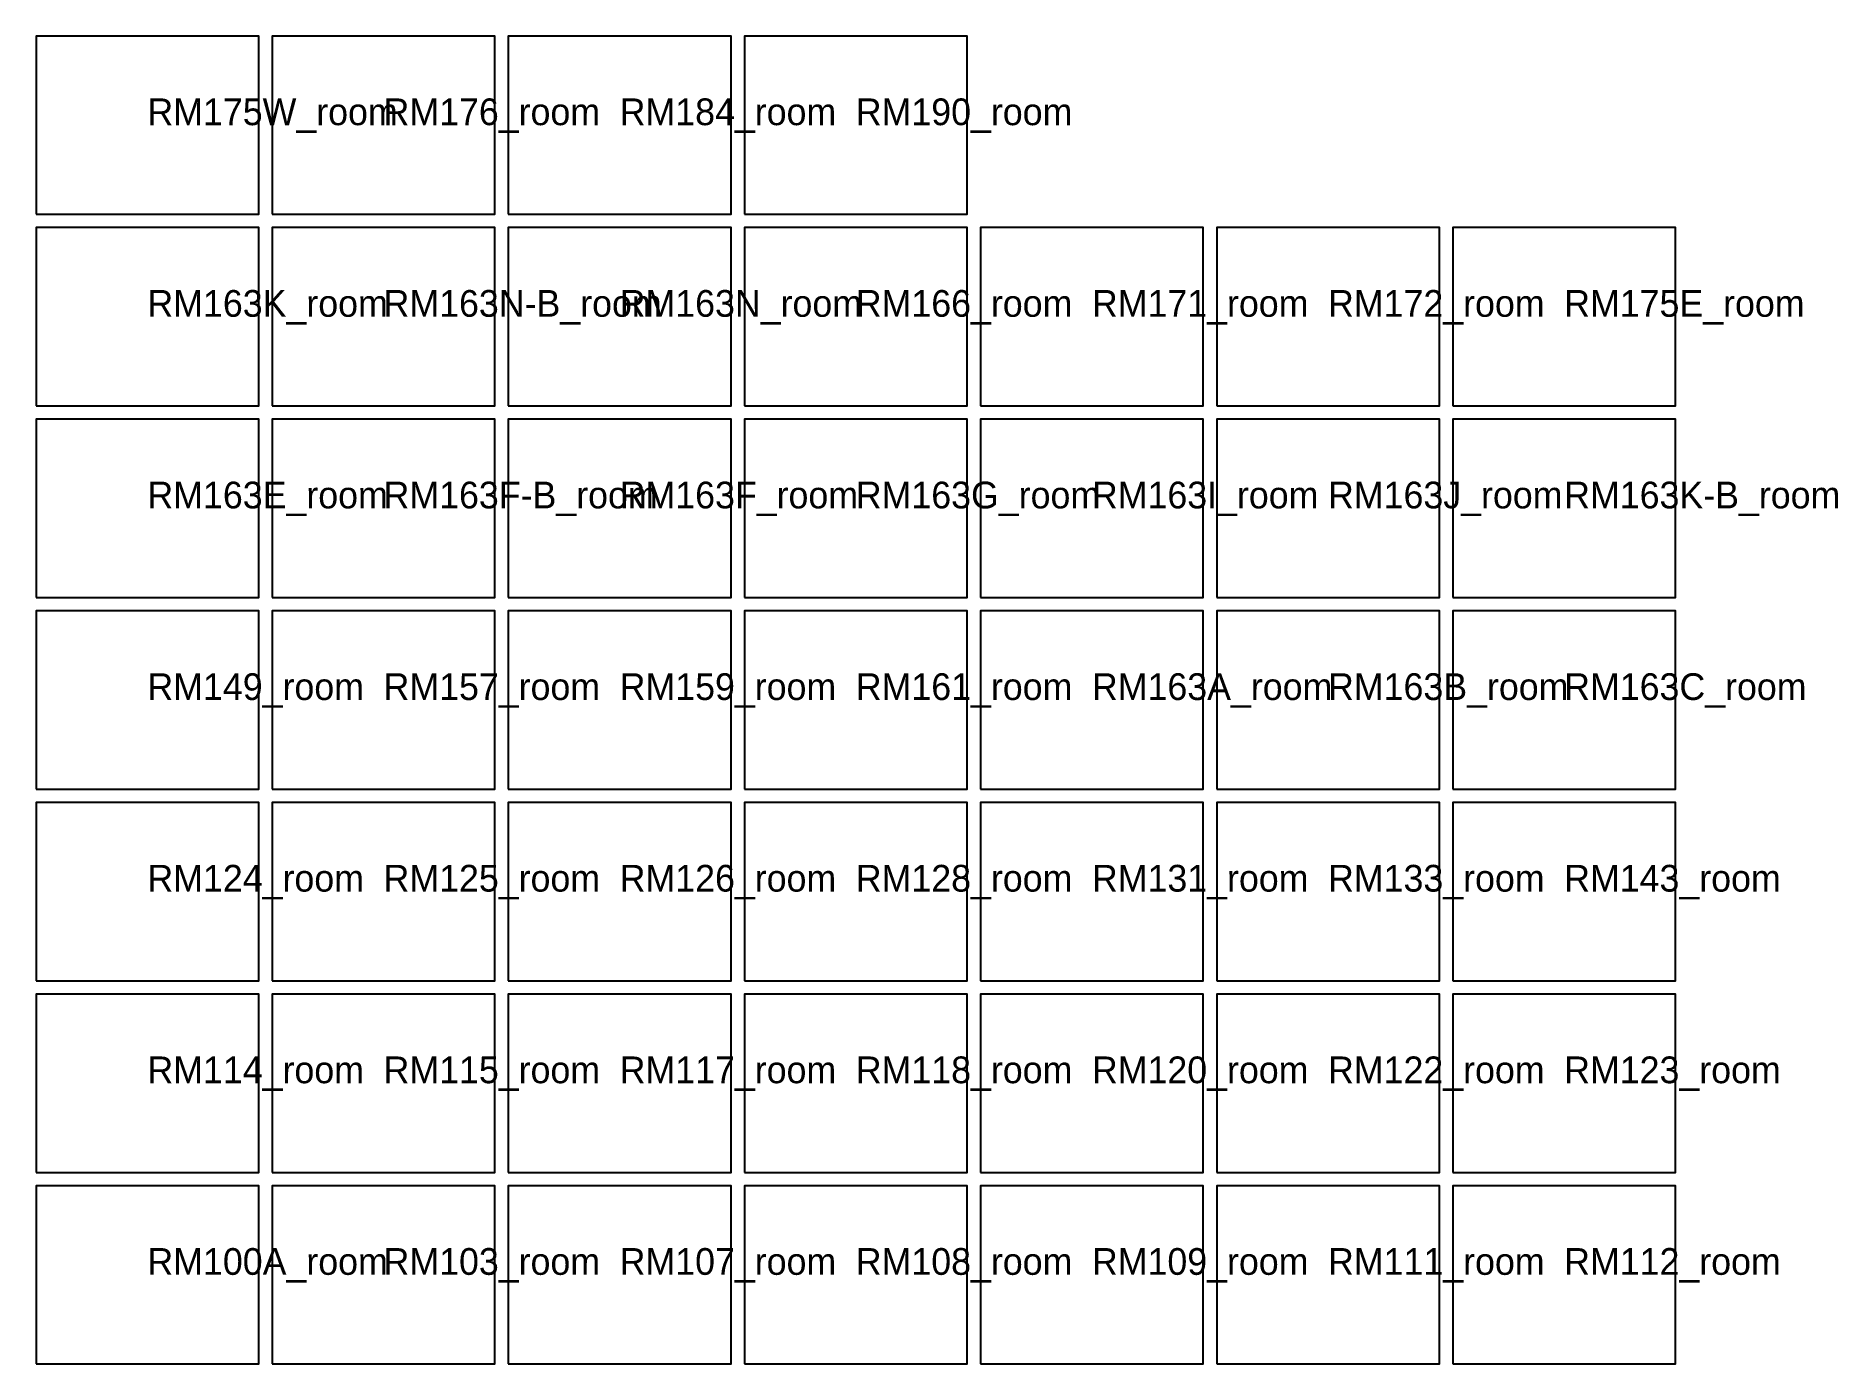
# Model space of a CAD drawing. Header units: metres. Extents: x 0 to 40.4, y 0 to 29.8.
import ezdxf

# ---------------------------------------------------------------- set-up
doc = ezdxf.new("R2010")
doc.units = ezdxf.units.M
doc.layers.add('A-AREA-IDEN', color=7, linetype='Continuous')
doc.layers.add('A-AREA-ROOM', color=7, linetype='Continuous')

msp = doc.modelspace()

# ---------------------------------------------------------------- linework, layer by layer
at = {"layer": 'A-AREA-ROOM'}
for points in [[(0, 25.8), (5, 25.8), (5, 29.8), (0, 29.8)], [(5.3, 25.8), (10.3, 25.8), (10.3, 29.8), (5.3, 29.8)], [(10.6, 25.8), (15.6, 25.8), (15.6, 29.8), (10.6, 29.8)], [(15.9, 25.8), (20.9, 25.8), (20.9, 29.8), (15.9, 29.8)], [(0, 21.5), (5, 21.5), (5, 25.5), (0, 25.5)], [(5.3, 21.5), (10.3, 21.5), (10.3, 25.5), (5.3, 25.5)], [(10.6, 21.5), (15.6, 21.5), (15.6, 25.5), (10.6, 25.5)], [(15.9, 21.5), (20.9, 21.5), (20.9, 25.5), (15.9, 25.5)], [(21.2, 21.5), (26.2, 21.5), (26.2, 25.5), (21.2, 25.5)], [(26.5, 21.5), (31.5, 21.5), (31.5, 25.5), (26.5, 25.5)], [(31.8, 21.5), (36.8, 21.5), (36.8, 25.5), (31.8, 25.5)], [(0, 17.2), (5, 17.2), (5, 21.2), (0, 21.2)], [(5.3, 17.2), (10.3, 17.2), (10.3, 21.2), (5.3, 21.2)], [(10.6, 17.2), (15.6, 17.2), (15.6, 21.2), (10.6, 21.2)], [(15.9, 17.2), (20.9, 17.2), (20.9, 21.2), (15.9, 21.2)], [(21.2, 17.2), (26.2, 17.2), (26.2, 21.2), (21.2, 21.2)], [(26.5, 17.2), (31.5, 17.2), (31.5, 21.2), (26.5, 21.2)], [(31.8, 17.2), (36.8, 17.2), (36.8, 21.2), (31.8, 21.2)], [(0, 12.9), (5, 12.9), (5, 16.9), (0, 16.9)], [(5.3, 12.9), (10.3, 12.9), (10.3, 16.9), (5.3, 16.9)], [(10.6, 12.9), (15.6, 12.9), (15.6, 16.9), (10.6, 16.9)], [(15.9, 12.9), (20.9, 12.9), (20.9, 16.9), (15.9, 16.9)], [(21.2, 12.9), (26.2, 12.9), (26.2, 16.9), (21.2, 16.9)], [(26.5, 12.9), (31.5, 12.9), (31.5, 16.9), (26.5, 16.9)], [(31.8, 12.9), (36.8, 12.9), (36.8, 16.9), (31.8, 16.9)], [(0, 8.6), (5, 8.6), (5, 12.6), (0, 12.6)], [(5.3, 8.6), (10.3, 8.6), (10.3, 12.6), (5.3, 12.6)], [(10.6, 8.6), (15.6, 8.6), (15.6, 12.6), (10.6, 12.6)], [(15.9, 8.6), (20.9, 8.6), (20.9, 12.6), (15.9, 12.6)], [(21.2, 8.6), (26.2, 8.6), (26.2, 12.6), (21.2, 12.6)], [(26.5, 8.6), (31.5, 8.6), (31.5, 12.6), (26.5, 12.6)], [(31.8, 8.6), (36.8, 8.6), (36.8, 12.6), (31.8, 12.6)], [(0, 4.3), (5, 4.3), (5, 8.3), (0, 8.3)], [(5.3, 4.3), (10.3, 4.3), (10.3, 8.3), (5.3, 8.3)], [(10.6, 4.3), (15.6, 4.3), (15.6, 8.3), (10.6, 8.3)], [(15.9, 4.3), (20.9, 4.3), (20.9, 8.3), (15.9, 8.3)], [(21.2, 4.3), (26.2, 4.3), (26.2, 8.3), (21.2, 8.3)], [(26.5, 4.3), (31.5, 4.3), (31.5, 8.3), (26.5, 8.3)], [(31.8, 4.3), (36.8, 4.3), (36.8, 8.3), (31.8, 8.3)], [(0, 0), (5, 0), (5, 4), (0, 4)], [(5.3, 0), (10.3, 0), (10.3, 4), (5.3, 4)], [(10.6, 0), (15.6, 0), (15.6, 4), (10.6, 4)], [(15.9, 0), (20.9, 0), (20.9, 4), (15.9, 4)], [(21.2, 0), (26.2, 0), (26.2, 4), (21.2, 4)], [(26.5, 0), (31.5, 0), (31.5, 4), (26.5, 4)], [(31.8, 0), (36.8, 0), (36.8, 4), (31.8, 4)]]:
    msp.add_lwpolyline(points, close=True, dxfattribs=at)

# ---------------------------------------------------------------- texts
at = {"layer": 'A-AREA-IDEN'}
for s, p in [('RM175W_room', (2.5, 27.8)), ('RM176_room', (7.8, 27.8)), ('RM184_room', (13.1, 27.8)), ('RM190_room', (18.4, 27.8)), ('RM163K_room', (2.5, 23.5)), ('RM163N-B_room', (7.8, 23.5)), ('RM163N_room', (13.1, 23.5)), ('RM166_room', (18.4, 23.5)), ('RM171_room', (23.7, 23.5)), ('RM172_room', (29, 23.5)), ('RM175E_room', (34.3, 23.5)), ('RM163E_room', (2.5, 19.2)), ('RM163F-B_room', (7.8, 19.2)), ('RM163F_room', (13.1, 19.2)), ('RM163G_room', (18.4, 19.2)), ('RM163I_room', (23.7, 19.2)), ('RM163J_room', (29, 19.2)), ('RM163K-B_room', (34.3, 19.2)), ('RM149_room', (2.5, 14.9)), ('RM157_room', (7.8, 14.9)), ('RM159_room', (13.1, 14.9)), ('RM161_room', (18.4, 14.9)), ('RM163A_room', (23.7, 14.9)), ('RM163B_room', (29, 14.9)), ('RM163C_room', (34.3, 14.9)), ('RM124_room', (2.5, 10.6)), ('RM125_room', (7.8, 10.6)), ('RM126_room', (13.1, 10.6)), ('RM128_room', (18.4, 10.6)), ('RM131_room', (23.7, 10.6)), ('RM133_room', (29, 10.6)), ('RM143_room', (34.3, 10.6)), ('RM114_room', (2.5, 6.3)), ('RM115_room', (7.8, 6.3)), ('RM117_room', (13.1, 6.3)), ('RM118_room', (18.4, 6.3)), ('RM120_room', (23.7, 6.3)), ('RM122_room', (29, 6.3)), ('RM123_room', (34.3, 6.3)), ('RM100A_room', (2.5, 2)), ('RM103_room', (7.8, 2)), ('RM107_room', (13.1, 2)), ('RM108_room', (18.4, 2)), ('RM109_room', (23.7, 2)), ('RM111_room', (29, 2)), ('RM112_room', (34.3, 2))]:
    msp.add_text(s, height=0.6, dxfattribs=at).set_placement(p)

doc.saveas('drawing.dxf')
